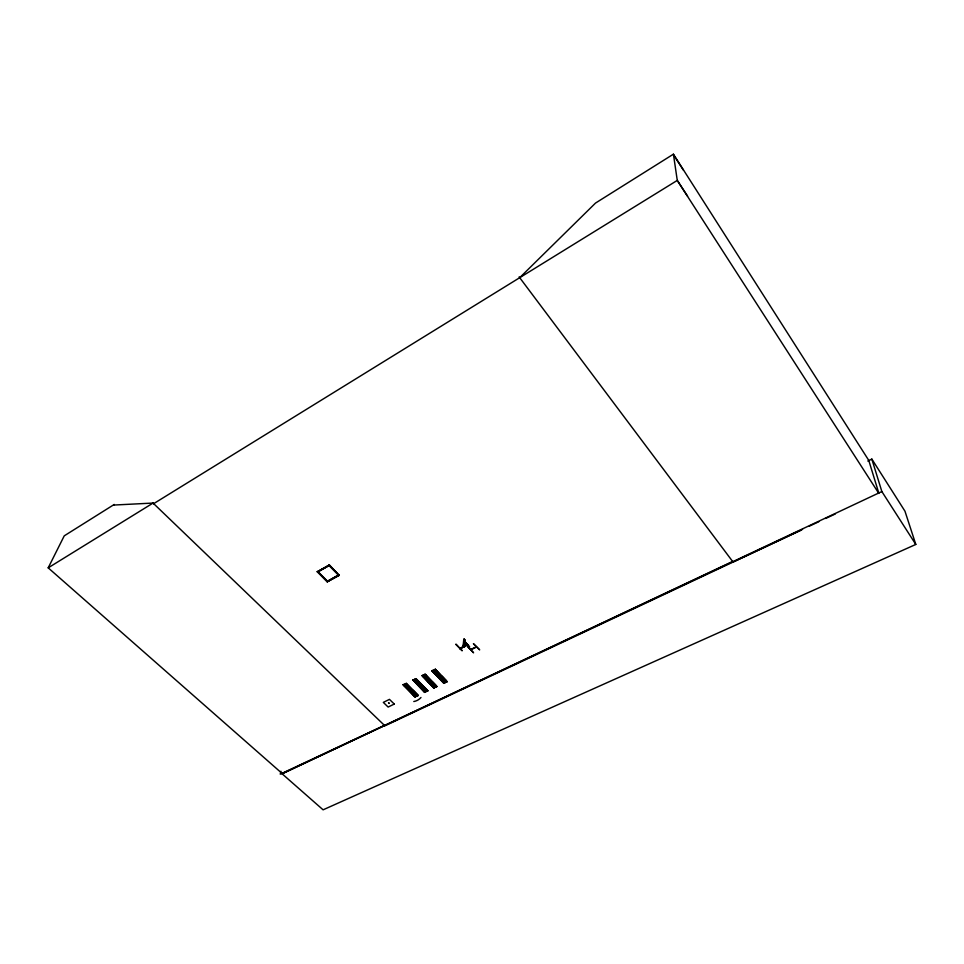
<?xml version="1.0" encoding="UTF-8"?>
<svg xmlns="http://www.w3.org/2000/svg" width="964" height="964" viewBox="0 0 964 964"><rect width="100%" height="100%" fill="white"/><g stroke="black" fill="none" stroke-linecap="round" stroke-linejoin="round"><path stroke-width="1.45" d="M469.564 647.145L463.949 640.397M463.817 639.048L463.082 646.169L463.937 647.145L464.323 638.807M464.672 639.963L463.937 647.145L463.612 645.868M464.54 646.856L464.624 645.988L463.106 645.29L464.54 646.856L465.178 639.722M462.057 650.784L456.117 644.205M447.043 681.343L435.318 669.269L432.33 670.739L444.452 682.922L432.077 670.968L443.802 683.211L447.224 681.644M445.079 679.271L442.115 680.656M445.862 680.102L442.898 681.488M442.838 676.933L439.861 678.319M443.886 678.041L440.922 679.415M441.645 675.692L438.68 677.077M435.68 684.958L432.74 686.332M434.885 684.139L431.944 685.512M432.643 681.813L429.691 683.199M433.704 682.91L430.751 684.283M431.45 680.584L428.51 681.958M425.341 691.911L413.773 679.825L413.134 680.138L425.534 691.935L424.799 691.899M425.739 688.513L422.822 689.875M426.534 689.32L423.618 690.682M423.497 686.199L420.569 687.561M424.558 687.284L421.63 688.645M422.304 684.97L419.376 686.344M416.822 693.96L413.93 695.309M418.014 695.177L414.833 697.008L403.289 684.693L415.858 696.526L403.289 684.693L415.279 696.815L403.603 684.741M414.833 691.935L411.941 693.285M415.11 696.514L415.858 696.526M416.026 693.152L413.134 694.502M413.773 690.851L410.869 692.212M412.58 689.634L409.676 690.995M339.171 575.388L329.29 564.94L317.264 571.773L327.23 581.846L339.171 575.388L329.29 564.94M327.278 581.388L338.617 575.014L327.278 581.388L317.867 571.869L329.23 565.41L317.867 571.869M867.805 461.045L871.842 459.093L904.967 511.197L915.8 544.443L323.097 809.82L282.091 773.779L732.628 561.47M327.23 581.846L339.232 575.11M280.946 771.26L280.259 774.152L384.431 725.362M282.163 773.502L48.2 567.844L64.251 535.839L114.222 504.461L113.945 505.04L153.059 503.063L153.686 503.654L677.27 180.413L673.414 154.18L595.523 203.067L519.704 277.68M422.714 675.306L434.68 687.561L422.148 675.583L433.716 688.031L437.053 686.476L425.1 674.197L422.16 675.595L434.089 687.85L422.473 675.631M436.017 686.958L424.317 674.788M436.632 686.693L425.317 674.294L424.485 674.583L436.668 686.669L424.69 674.607M444.621 682.717L433.125 670.474L444.85 682.717L432.908 670.378L432.125 670.968L443.85 683.211M446.272 682.09L434.487 669.847L446.199 682.114L446.85 681.825L435.138 669.558M417.749 695.683L405.374 683.922L417.183 695.936L418.195 695.454L406.398 683.428L403.301 684.705M424.522 692.393L427.908 690.827L416.147 678.716L413.014 680.006L424.57 692.393M415.725 678.945L427.522 691.031L415.376 678.897L426.895 691.321L427.703 690.73M435.33 669.353L446.778 681.849L434.692 669.655L435.511 669.378M405.989 683.657L406.398 683.428M415.749 678.921L427.667 690.851M415.604 696.55L403.856 684.428M405.796 683.741L417.786 695.671M406.157 683.452L417.978 695.454M415.159 679.21L426.919 691.309M422.34 675.692L433.908 687.826L434.656 687.585M417.219 695.936L405.398 683.922M424.738 692.2L413.002 679.994L424.943 692.212M427.16 691.092L415.376 678.897M444.802 682.765L432.342 670.655M48.2 567.844L153.131 503.015L153.758 503.606M317.264 571.773L329.23 565.217M473.481 643.795L479.674 649.869L473.505 643.759M462.081 650.495L455.779 644.374M470.528 649.579L476.288 646.796M470.769 649.844L476.529 647.049M433.547 671.92L436.511 670.522M414.219 681.247L417.147 679.861M423.353 676.836L426.305 675.451M404.506 685.934L407.411 684.561M282.091 773.779L881.855 491.544L871.842 459.093M802.542 529.357L384.913 725.82L153.059 503.063M809.362 526.151L818.894 521.657M825.714 518.463L835.246 513.969M801.253 530.104L733.062 562.048L519.126 276.909M413.327 680.054L425.16 692.104M415.436 696.743L403.241 684.814M317.939 571.592L327.35 581.111M317.325 571.495L327.29 581.569M405.639 683.609L417.557 695.767M329.17 565.687L338.557 575.291M463.925 640.65L469.613 646.868M687.561 196.138L677.27 180.413L878.843 493.46M673.523 154.903L683.452 170.206M881.855 491.544L915.8 544.443M673.414 154.18L868.745 460.346L878.553 492.279M420.979 697.49A16.388 13.954 66.6 0 1 413.797 701.527M467.407 644.542L459.876 648.495L467.407 644.542M467.661 644.808L460.117 648.748L467.661 644.808M394.264 704.057L389.468 699.37L383.323 702.382L388.131 707.058L394.264 704.057M388.576 702.768L389.191 703.371L388.576 702.768M467.721 646.603L473.577 652.809L467.697 646.591"/></g></svg>
